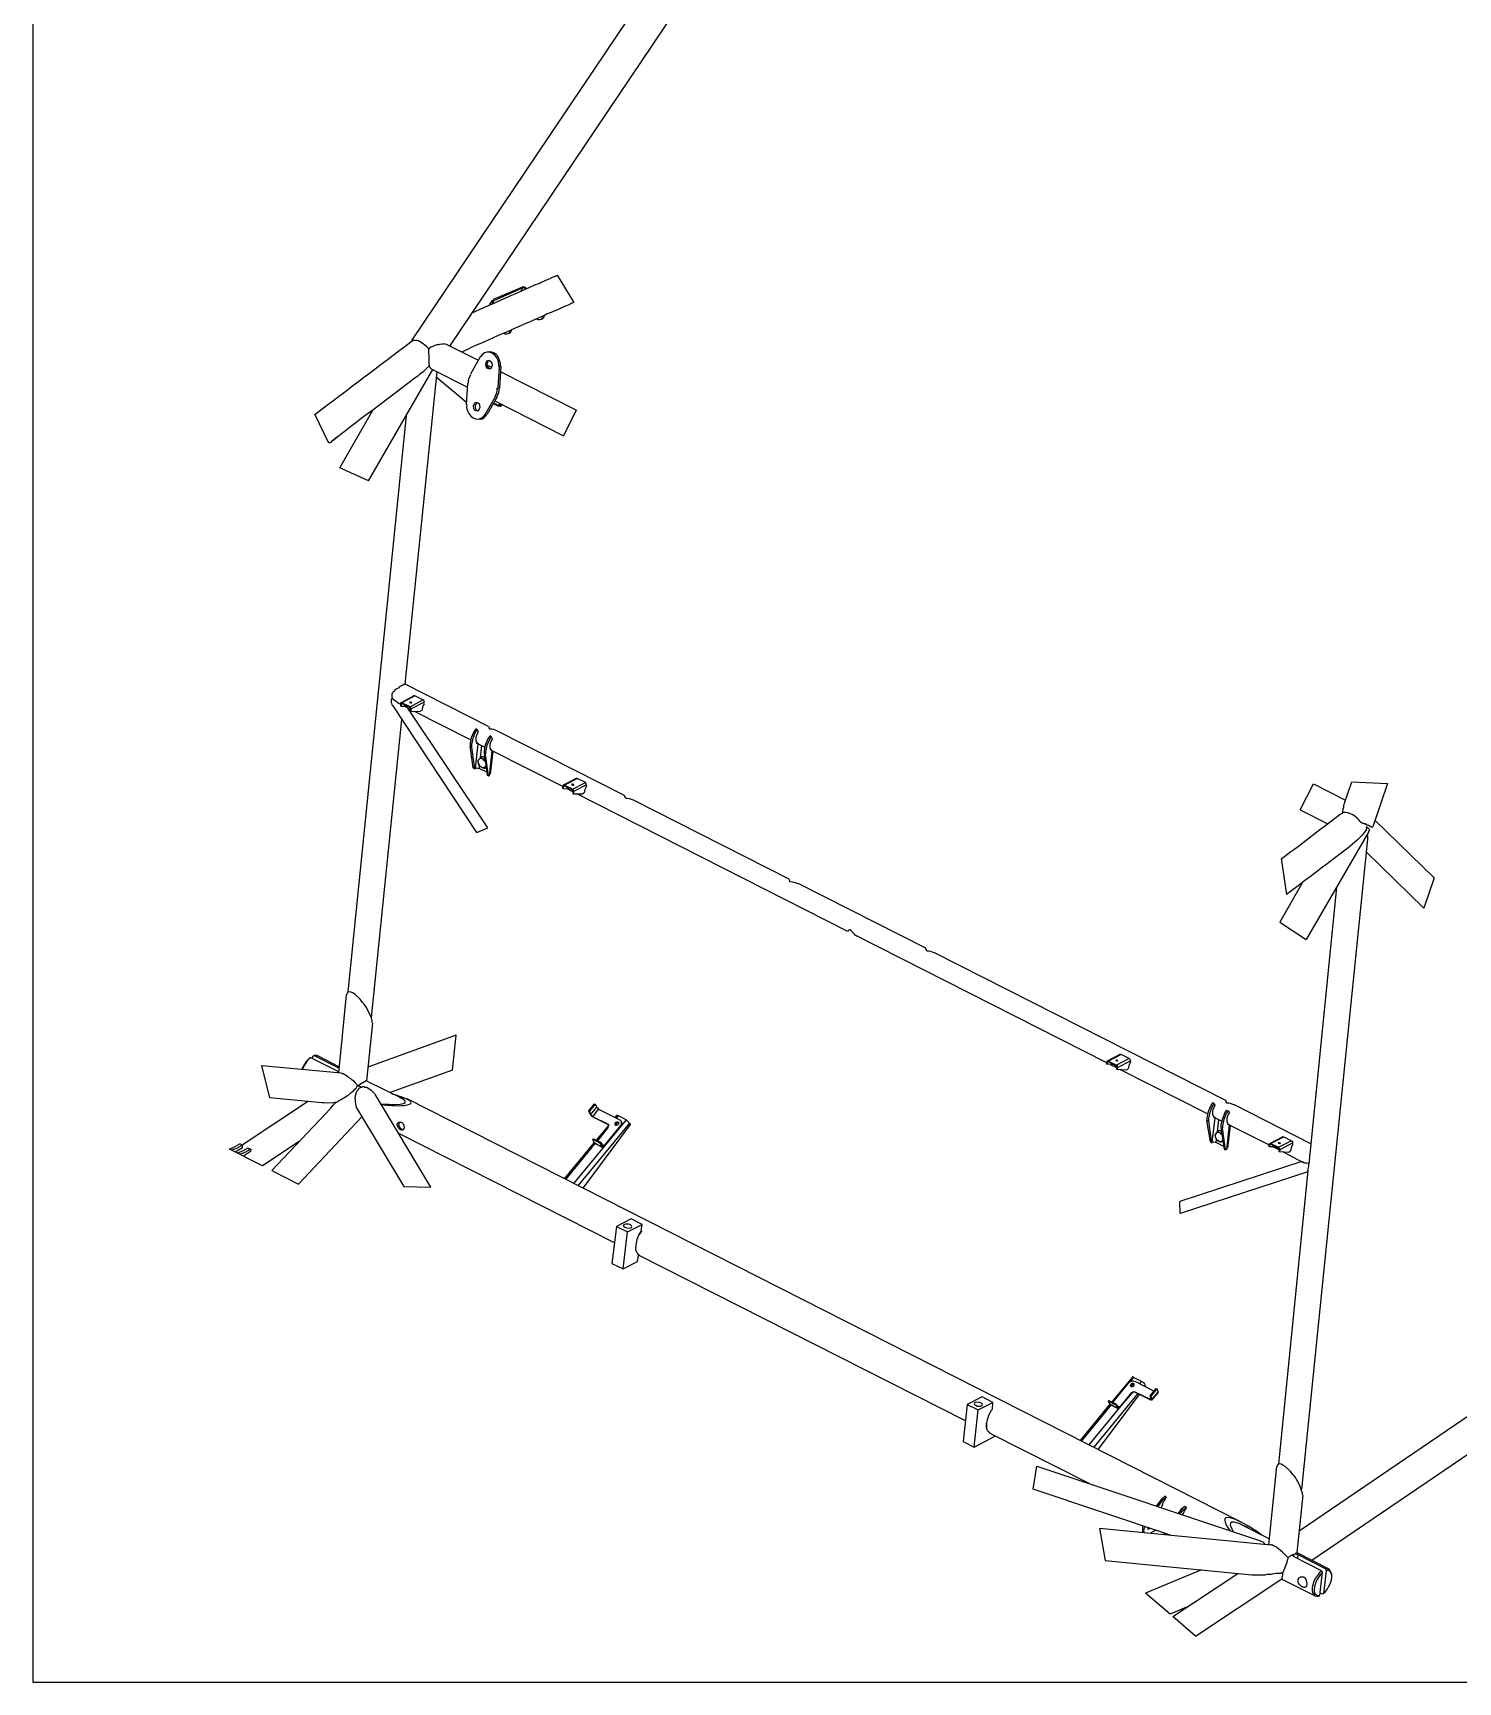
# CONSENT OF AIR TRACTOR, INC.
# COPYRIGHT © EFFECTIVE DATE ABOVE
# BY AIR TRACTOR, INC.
# Model space of a CAD drawing. Extents: x 0 to 563, y 0 to 205.
# Drawn here: x 0 to 95.4, y 0 to 110.4 of the extents above; entities that cross this region are included whole.
import ezdxf

# ---------------------------------------------------------------- set-up
doc = ezdxf.new("R2010")
doc.units = 0
doc.header["$LTSCALE"] = 0.3
doc.header["$MEASUREMENT"] = 0
doc.layers.add('1', color=1, linetype='CONTINUOUS')
doc.layers.add('TB Border', color=9, linetype='CONTINUOUS')

msp = doc.modelspace()

# ---------------------------------------------------------------- linework, layer by layer
at = {"layer": '1', "color": 41}
for p, q in [((35.53, 83.4), (36.4, 85.12)), ((84.86, 58.38), (85.74, 60.11))]:
    msp.add_line(p, q, dxfattribs=at)
at = {"layer": '1', "color": 41, "lineweight": 25}
for points in [[(25.38, 89.8), (65.02, 148.66)], [(27.91, 89.42), (66.42, 146.59)], [(34.55, 93.92), (34.65, 93.95), (34.71, 94), (34.78, 94.02), (34.89, 94.07), (34.94, 94.07), (34.97, 94.1), (34.99, 94.1), (35.02, 94.12), (35.04, 94.12), (35.04, 94.15), (35.09, 94.15), (35.09, 94.17)], [(35.09, 94.17), (36.22, 92.33), (36.19, 92.33), (36.17, 92.31), (36.14, 92.31), (36.11, 92.28), (36.09, 92.28), (36.04, 92.26), (36.01, 92.26), (35.96, 92.23), (35.93, 92.21), (35.73, 92.11), (35.65, 92.08), (35.6, 92.06), (35.52, 92.03)], [(32.77, 93.36), (30.81, 92.53)], [(32.67, 93.08), (32.8, 93.31), (30.86, 92.45)], [(33.03, 93.28), (32.98, 93.34), (32.9, 93.36), (32.82, 93.39), (32.75, 93.36)], [(33, 93.23), (32.98, 93.26), (32.93, 93.28), (32.9, 93.31), (32.8, 93.31)], [(32.98, 93.23), (32.98, 93.26)], [(33.05, 93.28), (33.05, 93.26)], [(33.65, 93.53), (33.8, 93.58), (33.93, 93.63), (34.04, 93.7)], [(29.41, 91.65), (30.18, 92), (30.93, 92.32)], [(30.57, 92.17), (30.76, 92.48)], [(30.81, 92.5), (30.76, 92.48), (30.75, 92.35), (30.78, 92.27)], [(30.78, 92.24), (30.78, 92.3)], [(30.78, 92.3), (30.8, 92.27)], [(30.86, 92.45), (30.83, 92.42), (30.81, 92.37), (30.81, 92.35), (30.83, 92.3)], [(30.81, 92.37), (30.86, 92.45)], [(30.86, 92.29), (30.83, 92.32)], [(31.87, 90.28), (31.95, 90.3), (32, 90.38), (32.06, 90.53)], [(33.69, 91.25), (33.81, 91.19), (33.91, 91.19), (34.02, 91.21), (34.1, 91.26), (34.17, 91.37), (34.2, 91.47)], [(34.09, 91.21), (34.02, 91.19)], [(34.07, 91.24), (34.15, 91.26), (34.2, 91.34), (34.25, 91.49)], [(25.38, 89.77), (25.38, 89.75), (25.4, 89.75)], [(27.35, 89.53), (27.27, 89.54), (27.17, 89.51)], [(27.71, 89.53), (27.73, 89.5), (27.76, 89.5), (29.82, 88.47)], [(31.49, 90.28), (31.62, 90.23), (31.72, 90.23), (31.82, 90.25), (31.9, 90.3), (31.98, 90.4), (32.01, 90.51)], [(31.87, 90.25), (31.82, 90.23)], [(26.37, 89.37), (26.5, 89.24), (26.49, 89.16)], [(26.65, 89.34), (26.5, 89.24)], [(29.95, 88.69), (29.29, 87.53)], [(30.05, 88.82), (29.97, 88.69)], [(30.49, 89.04), (30.39, 89.02)], [(30.53, 88.45), (30.48, 88.4), (30.43, 88.33), (30.4, 88.25), (30.4, 88.15), (30.42, 88.07), (30.47, 87.99), (30.55, 87.94), (30.63, 87.91)], [(30.65, 89.04), (30.49, 89.02)], [(22.47, 80.39), (26.78, 87.85)], [(26.53, 88.09), (26.11, 87.68), (25.88, 87.51), (25.77, 87.41), (25.67, 87.33), (22.76, 85.13)], [(24.9, 66.78), (24.93, 66.78), (27.06, 87.69)], [(26.53, 88.11), (26.53, 88.09)], [(26.53, 88.09), (26.58, 87.98), (26.65, 87.91)], [(26.65, 87.91), (26.68, 87.9), (26.7, 87.88)], [(26.7, 87.88), (29.09, 86.66)], [(29.05, 85.63), (27, 87.34)], [(27.06, 87.72), (27.06, 87.69)], [(29.29, 87.5), (29.18, 87.25), (29.15, 87.09), (29.15, 86.94)], [(30.4, 88.17), (30.73, 87.99)], [(31.22, 88.06), (31.12, 86.6), (31.25, 86.6)], [(31.19, 88.06), (31.2, 88.24)], [(31.22, 88.06), (31.32, 88.08)], [(31.32, 88.08), (31.25, 86.6)], [(31.3, 88.08), (31.3, 88.26)], [(31.32, 87.7), (36.4, 85.12)], [(29.02, 85.48), (29.12, 86.94)], [(30.95, 86.04), (31.06, 86.29), (31.09, 86.44), (31.09, 86.6)], [(31.08, 86.06), (31.19, 86.31), (31.22, 86.47), (31.22, 86.62)], [(22.47, 80.39), (20.54, 81.27), (22.76, 85.13)], [(29.05, 85.48), (29.04, 85.3)], [(29.74, 85.62), (29.69, 85.57), (29.64, 85.49), (29.61, 85.42), (29.61, 85.32), (29.63, 85.24), (29.68, 85.16), (29.76, 85.11), (29.83, 85.08)], [(30.29, 84.84), (30.95, 86.01), (31.08, 86.03), (30.42, 84.87)], [(30.82, 85.58), (31.17, 85.39)], [(30.84, 85.63), (31.15, 85.47), (31.23, 85.54)], [(30.92, 85.75), (35.53, 83.4)], [(31.17, 85.47), (31.23, 85.44), (31.25, 85.44), (31.28, 85.47), (31.25, 85.49)], [(31.2, 85.42), (31.28, 85.39), (31.33, 85.39), (31.35, 85.41), (31.33, 85.47)], [(31.23, 85.6), (31.25, 85.49)], [(31.3, 85.54), (31.33, 85.47), (31.38, 85.52)], [(31.43, 85.49), (31.33, 85.39)], [(21.11, 46.2), (25.01, 84.78)], [(29.98, 84.51), (29.85, 84.52)], [(29.98, 84.54), (30.11, 84.56), (30.21, 84.64), (30.32, 84.74), (30.39, 84.84)], [(30.19, 84.72), (30.27, 84.84)], [(30.29, 84.84), (30.42, 84.87)], [(20, 83.05), (19.92, 82.97), (19.82, 82.92)], [(19.98, 83.02), (19.95, 83.02), (19.95, 82.99), (20.03, 83.07), (20.08, 83.1), (20.13, 83.15), (20.18, 83.17), (20.29, 83.27), (20.39, 83.35), (20.44, 83.37), (20.55, 83.47), (20.57, 83.47), (20.6, 83.5), (20.55, 83.45), (20.52, 83.45), (20.42, 83.35), (20.37, 83.32), (20.31, 83.27)], [(24.9, 66.78), (24.85, 66.78), (24.82, 66.75), (24.8, 66.75), (24.75, 66.7), (24.7, 66.71), (24.67, 66.68), (24.57, 66.63), (24.49, 66.55), (24.41, 66.5), (24.31, 66.46), (24.23, 66.38), (24.18, 66.3), (24.12, 66.28), (24.1, 66.23), (24.07, 66.2), (24.04, 66.15), (24.04, 66.1), (24.02, 66.08), (24.02, 65.95), (24.07, 65.84), (24.06, 65.82), (24.09, 65.79)], [(30.5, 63.96), (24.93, 66.78)], [(24.6, 65.45), (24.52, 65.48), (24.44, 65.53), (24.32, 65.63), (24.19, 65.71), (24.04, 65.82), (24.01, 65.79), (24.01, 65.77), (23.99, 65.74), (23.98, 65.56), (24.01, 65.51), (24.03, 65.43), (24.06, 65.38), (24.11, 65.33)], [(29.73, 56.87), (24.11, 65.33)], [(24.6, 65.45), (24.55, 65.48)], [(24.65, 65.47), (24.6, 65.5), (24.6, 65.35), (24.65, 65.32)], [(24.7, 65.55), (24.68, 65.55), (24.65, 65.53), (24.62, 65.53), (24.62, 65.48)], [(25.5, 66), (24.65, 65.55)], [(25.23, 65.23), (24.7, 65.5), (24.65, 65.47), (24.65, 65.32), (25.08, 65.31)], [(24.7, 65.5), (24.67, 65.5), (24.67, 65.47)], [(25.58, 66), (24.7, 65.55)], [(25.23, 65.23), (25.26, 65.28), (24.7, 65.55), (24.7, 65.5)], [(25.28, 65.1), (24.85, 65.32)], [(29.73, 56.87), (30.45, 57.17), (25.11, 65.18)], [(25.26, 65.16), (25.26, 65.21), (25.23, 65.23)], [(25.37, 65.51), (25.34, 65.54), (25.24, 65.54)], [(25.31, 65.16), (25.31, 65.21), (25.29, 65.26), (25.24, 65.29)], [(25.26, 65.28), (26.11, 65.73), (25.58, 66)], [(25.28, 65.16), (25.26, 65)], [(25.33, 65.13), (25.28, 65.16)], [(26.19, 65.5), (26.19, 65.58), (25.33, 65.13), (25.31, 64.98), (25.92, 64.97)], [(25.56, 66), (25.5, 66)], [(26.19, 65.47), (26.13, 65.37), (26.08, 65.24), (26.05, 65.12), (26.03, 65.02)], [(26.19, 65.6), (26.19, 65.65), (26.17, 65.71), (26.11, 65.73)], [(22.67, 44.48), (24.71, 64.42)], [(25.26, 65), (25.31, 64.98)], [(29.3, 63.06), (25.54, 64.97)], [(25.92, 64.97), (26, 65.02)], [(29.65, 63.77), (29.51, 63.6), (29.35, 63.19), (29.3, 62.98), (29.27, 62.78), (29.27, 62.63)], [(29.75, 63.75), (29.62, 63.57), (29.46, 63.16), (29.4, 62.96), (29.37, 62.75), (29.37, 62.6)], [(29.8, 63.67), (29.75, 63.75), (29.65, 63.8)], [(29.82, 63.64), (29.77, 63.51), (29.69, 63.36), (29.66, 63.23), (29.66, 62.98), (29.76, 62.82), (29.83, 62.8)], [(30.59, 63.3), (30.45, 63.12), (30.29, 62.71), (30.24, 62.51), (30.21, 62.3), (30.21, 62.15)], [(30.69, 63.27), (30.56, 63.09), (30.4, 62.68), (30.34, 62.48), (30.31, 62.27), (30.31, 62.12)], [(31.11, 63.65), (30.98, 63.7), (30.85, 63.75), (30.72, 63.78), (30.57, 63.78), (30.57, 63.86), (30.55, 63.91), (30.52, 63.94), (30.52, 63.96)], [(30.74, 63.19), (30.69, 63.27), (30.59, 63.32)], [(30.76, 63.16), (30.71, 63.04), (30.63, 62.88), (30.6, 62.76), (30.6, 62.5), (30.7, 62.34), (30.77, 62.32)], [(39.6, 59.34), (31.11, 63.65)], [(29.57, 61.13), (29.63, 61.16), (29.81, 62.8)], [(29.71, 62.85), (29.73, 62.85)], [(30.24, 62.58), (29.71, 62.85)], [(29.83, 62.8), (29.81, 62.8)], [(29.84, 61.49), (29.81, 61.56), (29.81, 61.64), (29.84, 61.72), (29.87, 61.77), (29.92, 61.82), (29.95, 61.84), (29.97, 61.87)], [(30.1, 61.79), (30.02, 61.82), (29.97, 61.82), (29.87, 61.77)], [(30.12, 61.79), (30.05, 61.84), (29.97, 61.87), (30.06, 62.69)], [(30.1, 61.94), (29.97, 61.87)], [(30.18, 61.89), (30.2, 61.89), (30.25, 61.86), (30.1, 61.94)], [(30.57, 60.68), (30.75, 62.32), (30.77, 62.32)], [(30.8, 62.29), (30.62, 60.76)], [(30.65, 62.37), (30.67, 62.37)], [(35.48, 59.93), (30.65, 62.37)], [(29.86, 61.13), (29.81, 61.15), (29.68, 61.16), (29.63, 61.13)], [(29.81, 61.67), (29.87, 61.77)], [(30.04, 61.23), (29.96, 61.25), (29.86, 61.41), (29.84, 61.49), (29.84, 61.51), (29.81, 61.56), (29.81, 61.67)], [(30.27, 61.25), (30.22, 61.22), (30.17, 61.2), (30.11, 61.2), (30.04, 61.23), (29.99, 61.25), (29.91, 61.31), (29.89, 61.36), (29.89, 61.38), (29.84, 61.49)], [(29.88, 61.15), (29.91, 61.33)], [(30.39, 60.89), (29.88, 61.15)], [(30.22, 61.15), (30.16, 61.17), (30.11, 61.2), (30.09, 61.2), (30.04, 61.23)], [(30.27, 61.61), (30.22, 61.69), (30.15, 61.76), (30.1, 61.79)], [(30.12, 61.79), (30.18, 61.76), (30.23, 61.76), (30.28, 61.74)], [(30.29, 61.25), (30.24, 61.2), (30.22, 61.15), (30.32, 61.22)], [(30.27, 61.25), (30.3, 61.3), (30.32, 61.32)], [(30.32, 61.3), (30.29, 61.27), (30.29, 61.25)], [(30.35, 61.22), (30.32, 61.22)], [(30.54, 60.71), (30.57, 60.73), (30.59, 60.78)], [(30.68, 61.06), (30.68, 61.06)], [(30.51, 60.65), (30.57, 60.68)], [(35.53, 59.95), (35.48, 59.98), (35.45, 59.83), (35.5, 59.8)], [(35.56, 60.03), (35.53, 60.03), (35.5, 60), (35.48, 60), (35.48, 59.95)], [(36.38, 60.48), (35.5, 60.03)], [(36.11, 59.71), (35.58, 59.98), (35.53, 59.95), (35.5, 59.8), (35.96, 59.79)], [(35.56, 59.98), (35.53, 59.98), (35.53, 59.95)], [(35.58, 60.03), (36.44, 60.48), (36.38, 60.48)], [(36.11, 59.71), (36.12, 59.76), (35.58, 60.03), (35.58, 59.98)], [(36.14, 59.58), (35.73, 59.8)], [(36.22, 59.99), (36.2, 60.02), (36.09, 60.02)], [(36.14, 59.63), (36.14, 59.69), (36.11, 59.71)], [(36.12, 59.76), (37, 60.21), (36.44, 60.48)], [(36.19, 59.63), (36.19, 59.68), (36.17, 59.74), (36.12, 59.76)], [(36.16, 59.63), (36.14, 59.48)], [(36.19, 59.61), (36.16, 59.63)], [(37.07, 60), (37.07, 60.05), (36.19, 59.61), (36.19, 59.45), (36.8, 59.44)], [(37.07, 59.98), (37.02, 59.88), (36.96, 59.75), (36.93, 59.62), (36.91, 59.52)], [(37.04, 60.08), (37.05, 60.13), (37.02, 60.18), (36.97, 60.21)], [(85.74, 60.11), (87.88, 59.02)], [(87.83, 58.82), (88.31, 60.25)], [(88.31, 60.25), (90.69, 60.13)], [(90.69, 60.13), (89.78, 57.43), (89.75, 57.32), (89.72, 57.25)], [(36.14, 59.48), (36.19, 59.45)], [(54.57, 50.24), (36.42, 59.45)], [(36.8, 59.44), (36.88, 59.52)], [(40.21, 59.03), (40.08, 59.08), (39.95, 59.11), (39.82, 59.13), (39.7, 59.14), (39.67, 59.21), (39.62, 59.32), (39.6, 59.34)], [(50.63, 53.74), (40.21, 59.03)], [(87.71, 58.2), (87.71, 58.28), (87.74, 58.38), (87.74, 58.46), (87.77, 58.54), (87.77, 58.69), (87.8, 58.74), (87.83, 58.82)], [(84.86, 58.38), (86.7, 57.45)], [(88.93, 57.54), (88.88, 57.59)], [(89.06, 57.46), (88.91, 57.52)], [(89.7, 57.2), (89.67, 57.2), (89.64, 57.22), (89.59, 57.25), (89.57, 57.25), (89.49, 57.28), (89.44, 57.33), (89.29, 57.38), (89.21, 57.43), (89.01, 57.49), (88.93, 57.54)], [(89.96, 57.96), (89.86, 57.65), (89.83, 57.6), (89.83, 57.55), (89.8, 57.53), (89.78, 57.48), (89.78, 57.43), (89.75, 57.32), (89.72, 57.25)], [(89.86, 57.68), (93.82, 53.82)], [(89.35, 56.41), (84.95, 12.89)], [(89.43, 56.89), (85.26, 49.71)], [(89.49, 57.07), (89.36, 57.2), (89.26, 57.25)], [(89.29, 57.25), (89.29, 57.2), (89.31, 57.15), (89.28, 57.1), (89.28, 57.05), (89.26, 57.05), (89.26, 57.02)], [(89.33, 56.69), (89.33, 56.66), (89.35, 56.64), (89.35, 56.41)], [(89.43, 56.89), (89.46, 56.92), (89.46, 56.94), (89.49, 56.99), (89.51, 57.07)], [(89.67, 57.2), (89.67, 57.22), (89.62, 57.25)], [(89.28, 55.56), (93.14, 51.8)], [(50.68, 53.56), (50.68, 53.61), (50.65, 53.66), (50.65, 53.69), (50.63, 53.72)], [(51.24, 53.42), (51.11, 53.48), (50.98, 53.51), (50.83, 53.53), (50.68, 53.56)], [(59.78, 49.12), (51.24, 53.45)], [(85.04, 53.56), (83.48, 50.87)], [(87.29, 53.21), (85.5, 35.34)], [(93.82, 53.82), (93.14, 51.8)], [(83.48, 50.87), (85.26, 49.71)], [(55.21, 49.92), (55.18, 49.92), (55.15, 49.95), (55.1, 49.97), (55.05, 50), (55, 50.05), (54.78, 50.29), (54.78, 50.31), (54.75, 50.34), (54.73, 50.34), (54.7, 50.36), (54.67, 50.34), (54.65, 50.34), (54.6, 50.31), (54.6, 50.29), (54.57, 50.26)], [(71.91, 41.45), (55.05, 50)], [(55.1, 49.97), (55.13, 49.95), (55.15, 49.95)], [(60.34, 48.8), (60.24, 48.86), (60.11, 48.89), (59.98, 48.91), (59.86, 48.92), (59.83, 48.99), (59.78, 49.1), (59.76, 49.12)], [(79.87, 38.93), (60.37, 48.8)], [(20.48, 40.77), (21, 46)], [(22.07, 45.49), (21.92, 45.7), (21.57, 46.01), (21.42, 46.12), (21.29, 46.17), (21.19, 46.2), (21.08, 46.17), (21.03, 46.1), (21, 46)], [(22.72, 44.12), (22.72, 44.25), (22.67, 44.43)], [(22.74, 44.09), (22.34, 40.25), (24.83, 39.01)], [(28.1, 40.95), (28.34, 43.3), (22.43, 41.15)], [(71.94, 41.58), (72.79, 42.02)], [(72.87, 42), (72.01, 41.55), (72.01, 41.5)], [(73.4, 41.73), (72.87, 42), (72.81, 42)], [(15.33, 41.27), (20.63, 40.77), (20.66, 40.77), (20.68, 40.74), (20.73, 40.74), (20.78, 40.72), (20.81, 40.69), (20.86, 40.69), (20.89, 40.66), (20.96, 40.61), (21.06, 40.56)], [(15.86, 39.11), (15.33, 41.27)], [(18.49, 41.73), (18.31, 41.56), (18.15, 41.3), (18.07, 41.15), (18.02, 41.02)], [(18.57, 41.78), (18.36, 41.58), (18.2, 41.33), (18.05, 41.02)], [(18.49, 41.76), (18.57, 41.81)], [(20.48, 40.85), (20.43, 40.85), (20.4, 40.88), (18.57, 41.81)], [(18.72, 41.73), (18.75, 41.88), (18.83, 41.93), (20.51, 41.08)], [(19.06, 41.9), (19.01, 41.93), (18.83, 41.93)], [(19.06, 41.93), (20.51, 41.18)], [(28.1, 40.95), (23.92, 39.46)], [(71.96, 41.47), (71.91, 41.5), (71.88, 41.35)], [(72.37, 41.31), (71.93, 41.35), (71.88, 41.35)], [(71.99, 41.55), (71.96, 41.55), (71.93, 41.53), (71.91, 41.53), (71.91, 41.47)], [(72.01, 41.5), (71.96, 41.47), (71.93, 41.35)], [(71.99, 41.5), (71.96, 41.5), (71.96, 41.47)], [(72.01, 41.55), (72.55, 41.28), (72.54, 41.23), (72.01, 41.5)], [(72.57, 41.1), (72.16, 41.32)], [(72.65, 41.54), (72.63, 41.57), (72.52, 41.57)], [(72.57, 41.16), (72.57, 41.21), (72.54, 41.23)], [(73.4, 41.73), (72.55, 41.28)], [(72.62, 41.15), (72.62, 41.21), (72.6, 41.26), (72.55, 41.28)], [(72.57, 41), (72.59, 41.16)], [(73.23, 40.96), (72.62, 41), (72.57, 41)], [(72.62, 41.13), (72.59, 41.16)], [(72.62, 41), (72.62, 41.13), (73.5, 41.58), (73.47, 41.52)], [(78.64, 38.02), (72.82, 40.97)], [(73.31, 41.04), (73.23, 40.96)], [(73.5, 41.5), (73.45, 41.4), (73.39, 41.27), (73.36, 41.14), (73.34, 41.04)], [(73.47, 41.6), (73.48, 41.65), (73.45, 41.7), (73.4, 41.73)], [(21.57, 40.11), (21.75, 39.93)], [(21.58, 39.04), (21.58, 39.11), (21.6, 39.22), (21.61, 39.32), (21.66, 39.47), (21.71, 39.57), (21.74, 39.6), (21.74, 39.62), (21.79, 39.67), (21.82, 39.7), (21.84, 39.75), (21.9, 39.77), (21.92, 39.8), (21.97, 39.82), (22.03, 39.82), (22.05, 39.85), (22.15, 39.85), (22.23, 39.82), (22.31, 39.82), (22.38, 39.79), (22.43, 39.77), (22.51, 39.71), (22.56, 39.69)], [(21.69, 39.83), (21.74, 39.91), (21.75, 39.93)], [(21.74, 39.91), (21.85, 39.9), (21.87, 39.88), (21.9, 39.88), (21.92, 39.85), (21.95, 39.85), (21.97, 39.82)], [(21.87, 39.98), (21.75, 39.93)], [(22.34, 40.25), (22.31, 40.23)], [(14.01, 35.96), (18.39, 38.86)], [(19.34, 38.77), (15.86, 39.11)], [(20.34, 38.8), (20.32, 38.8), (20.29, 38.78), (20.19, 38.78), (20.08, 38.75), (19.72, 38.76), (19.6, 38.74), (19.47, 38.77), (19.34, 38.77)], [(19.95, 38.42), (20.11, 38.6), (20.29, 38.78)], [(20.86, 39.13), (20.96, 39.2), (21.07, 39.25)], [(22.86, 39.4), (22.89, 39.35), (22.94, 39.3)], [(24.83, 33.16), (26.65, 33.13), (22.94, 39.3)], [(23.31, 38.65), (23.7, 38.62)], [(24.35, 39.27), (24.02, 39.35)], [(80.89, 10.7), (25.06, 39.03)], [(25.21, 38.67), (25.31, 38.72), (25.32, 38.77)], [(37.3, 38), (37.21, 38.23), (37.6, 38.71)], [(37.65, 38.68), (37.26, 38.2), (37.33, 37.97)], [(37.6, 38.71), (37.65, 38.68), (37.75, 38.48)], [(78.99, 38.76), (78.86, 38.59), (78.7, 38.18), (78.64, 37.97), (78.61, 37.77), (78.61, 37.61)], [(79.09, 38.71), (78.96, 38.53), (78.8, 38.12), (78.75, 37.92), (78.72, 37.72), (78.71, 37.56)], [(79.18, 37.78), (79.1, 37.81), (79, 37.97), (79.01, 38.22), (79.03, 38.35), (79.11, 38.5), (79.17, 38.63), (79.09, 38.71), (78.99, 38.76)], [(79.91, 38.75), (79.91, 38.82), (79.89, 38.88), (79.86, 38.9), (79.87, 38.93)], [(80.45, 38.61), (80.19, 38.72), (80.07, 38.74), (79.91, 38.75)], [(85.56, 36.03), (80.45, 38.63)], [(16, 34.23), (19.95, 38.42)], [(16, 34.23), (17.78, 33.33), (22.02, 37.82)], [(21.69, 38.39), (21.72, 38.32), (24.83, 33.16)], [(39.71, 37.62), (36.2, 33.37)], [(37.21, 38.23), (37.26, 38.2)], [(37.33, 37.97), (37.75, 38.48), (37.77, 38.45), (37.82, 38.42), (37.85, 38.4), (37.9, 38.37)], [(37.33, 38), (37.35, 37.94), (37.4, 37.89), (37.46, 37.86), (37.51, 37.81)], [(37.35, 37.97), (37.38, 37.94), (37.43, 37.92), (37.46, 37.89), (37.51, 37.86)], [(38.5, 37.33), (37.48, 37.84), (37.87, 38.34), (39.3, 37.63)], [(38.5, 37.33), (38.5, 37.31), (37.51, 37.81)], [(38.27, 35.88), (39.37, 37.22), (39.34, 37.24), (39.4, 37.32), (39.4, 37.52), (39.35, 37.58), (39.3, 37.6)], [(39.07, 37.91), (38.97, 37.79)], [(39.71, 37.62), (39.2, 37.89), (39.15, 37.91), (39.07, 37.91)], [(39.07, 37.73), (39.2, 37.89)], [(39.94, 37.41), (39.91, 37.46), (39.83, 37.52), (39.78, 37.57), (39.71, 37.62)], [(78.92, 36.1), (78.97, 36.12), (79.15, 37.76)], [(79.58, 37.55), (79.05, 37.81)], [(79.08, 37.81), (79.1, 37.81)], [(79.18, 37.76), (79.15, 37.76)], [(79.32, 36.83), (79.41, 37.65)], [(79.93, 38.28), (79.8, 38.11), (79.64, 37.7), (79.58, 37.5), (79.55, 37.29), (79.55, 37.14)], [(80.03, 38.23), (79.9, 38.05), (79.74, 37.65), (79.69, 37.44), (79.66, 37.24), (79.65, 37.08)], [(79.93, 38.28), (80.03, 38.23), (80.11, 38.15), (80.05, 38.03), (79.98, 37.87), (79.95, 37.75), (79.94, 37.49), (80.04, 37.33), (80.12, 37.31)], [(24.68, 37.47), (24.7, 37.44), (24.78, 37.37), (24.83, 37.26), (24.83, 37.19), (24.85, 37.13), (24.85, 37.08), (24.82, 37.03), (24.82, 37.01), (24.8, 36.98), (24.77, 36.96), (24.75, 36.96), (24.75, 36.93), (24.69, 36.93), (24.67, 36.96), (24.62, 36.96), (24.57, 36.98), (24.54, 37.04), (24.49, 37.06), (24.39, 37.27), (24.39, 37.32), (24.39, 37.35), (24.42, 37.35), (24.42, 37.4)], [(38.95, 29.4), (24.46, 36.73)], [(24.55, 37.47), (24.5, 37.42), (24.5, 37.37), (24.47, 37.35), (24.49, 37.29), (24.49, 37.24), (24.52, 37.22), (24.54, 37.16), (24.57, 37.14), (24.59, 37.09), (24.62, 37.06), (24.67, 37.03), (24.7, 37.01), (24.75, 36.98), (24.8, 36.98)], [(36.5, 33.21), (39.96, 37.41)], [(39.96, 37.41), (39.98, 37.31), (36.83, 33.05)], [(38.55, 37.28), (37.71, 36.27)], [(38.52, 37.13), (37.79, 36.22)], [(39.34, 37.24), (38.24, 35.9), (38.09, 35.98)], [(38.52, 37.15), (38.57, 37.26), (38.55, 37.31), (38.5, 37.33)], [(38.55, 37.23), (38.52, 37.26), (38.5, 37.28)], [(39.22, 37.37), (39.17, 37.4), (39.09, 37.4), (39.04, 37.35), (39.01, 37.3)], [(39.37, 37.22), (39.42, 37.29), (39.42, 37.47)], [(39.42, 37.47), (39.4, 37.5)], [(79.16, 36.63), (79.19, 36.68), (79.24, 36.73)], [(79.41, 36.19), (79.33, 36.22), (79.23, 36.37), (79.21, 36.45), (79.18, 36.5), (79.18, 36.53), (79.16, 36.58), (79.16, 36.63)], [(79.21, 36.45), (79.18, 36.53), (79.18, 36.6), (79.21, 36.68), (79.24, 36.73), (79.26, 36.76), (79.26, 36.78), (79.32, 36.81), (79.34, 36.86)], [(79.28, 36.27), (79.26, 36.32), (79.23, 36.37), (79.21, 36.45)], [(79.47, 36.75), (79.39, 36.78), (79.34, 36.78), (79.29, 36.76), (79.24, 36.73)], [(79.45, 36.91), (79.34, 36.86)], [(79.34, 36.86), (79.39, 36.81), (79.47, 36.78)], [(79.6, 36.83), (79.45, 36.91)], [(79.47, 36.78), (79.55, 36.73), (79.57, 36.73), (79.62, 36.7)], [(79.64, 36.57), (79.59, 36.65), (79.57, 36.68), (79.52, 36.73), (79.47, 36.75)], [(79.62, 36.83), (79.57, 36.85), (79.55, 36.86)], [(80.09, 37.28), (79.91, 35.64)], [(82.76, 35.95), (79.99, 37.33)], [(80.17, 37.25), (79.99, 35.74)], [(80.02, 37.33), (80.04, 37.33)], [(80.12, 37.28), (80.09, 37.28)], [(82.82, 36.05), (83.67, 36.5)], [(82.87, 36), (82.87, 36.05), (83.75, 36.5), (84.28, 36.23)], [(83.72, 36.5), (83.67, 36.5)], [(13.16, 35.69), (13.31, 35.74), (13.49, 35.82), (13.86, 36.02)], [(15.37, 34.55), (13.16, 35.67)], [(13.31, 35.61), (13.46, 35.66), (13.65, 35.74), (14.01, 35.94)], [(13.54, 35.48), (14.03, 35.78)], [(13.72, 35.43), (13.87, 35.48), (14.05, 35.55), (14.42, 35.75)], [(13.87, 35.35), (14.02, 35.4), (14.21, 35.47), (14.57, 35.67)], [(14.03, 35.78), (14.03, 35.94)], [(14.57, 35.52), (14.1, 35.19)], [(14.41, 35.72), (14.57, 35.64)], [(14.57, 35.64), (14.59, 35.67), (14.44, 35.72), (14.41, 35.72)], [(14.59, 35.67), (14.57, 35.52)], [(17.83, 36.18), (15.37, 34.55)], [(35.59, 33.69), (37.58, 36.09), (37.48, 36.33), (37.53, 36.35)], [(35.69, 33.64), (37.65, 36.04)], [(37.48, 36.33), (37.99, 36.06)], [(37.53, 36.35), (38.04, 36.11), (38.14, 35.88)], [(37.99, 36.06), (38.09, 35.83), (37.58, 36.09)], [(37.6, 36.12), (37.6, 36.09), (37.63, 36.09)], [(37.6, 36.07), (38.11, 35.8)], [(37.99, 36.06), (38.04, 36.11)], [(38.11, 35.85), (38.14, 35.83), (38.22, 35.83), (38.27, 35.88)], [(38.14, 35.88), (38.16, 35.88), (38.19, 35.85), (38.22, 35.88), (38.24, 35.9)], [(79, 36.12), (79.05, 36.15), (79.18, 36.14), (79.23, 36.12), (79.26, 36.32)], [(79.74, 35.85), (79.23, 36.12)], [(79.64, 36.21), (79.59, 36.19), (79.54, 36.16), (79.48, 36.16), (79.41, 36.19), (79.33, 36.24), (79.28, 36.27)], [(79.56, 36.14), (79.51, 36.14), (79.48, 36.16), (79.43, 36.16), (79.41, 36.19)], [(79.56, 36.14), (79.59, 36.19), (79.64, 36.21), (79.67, 36.26), (79.69, 36.29)], [(79.69, 36.19), (79.56, 36.14)], [(79.69, 36.29), (79.66, 36.24), (79.64, 36.21)], [(79.69, 36.21), (79.69, 36.19)], [(79.86, 35.62), (79.91, 35.64)], [(79.91, 35.67), (79.94, 35.69), (79.96, 35.75)], [(82.81, 35.98), (82.76, 36), (82.76, 35.85)], [(83.25, 35.82), (82.81, 35.82), (82.76, 35.85)], [(82.87, 36.05), (82.84, 36.05), (82.82, 36.03), (82.79, 36.03), (82.79, 35.98)], [(82.81, 35.82), (82.81, 35.98), (82.87, 36), (82.84, 36), (82.84, 35.98)], [(82.87, 36.05), (83.43, 35.79), (83.4, 35.71), (82.87, 36)], [(83.45, 35.61), (83.02, 35.82)], [(83.48, 35.63), (83.48, 35.68), (83.45, 35.74), (83.4, 35.76)], [(83.42, 35.63), (83.43, 35.69), (83.4, 35.71)], [(83.53, 36.02), (83.51, 36.04), (83.41, 36.04)], [(84.28, 36.23), (83.43, 35.79)], [(83.45, 35.51), (83.45, 35.63)], [(83.5, 35.63), (83.45, 35.63)], [(84.09, 35.44), (83.47, 35.48), (83.45, 35.51)], [(84.36, 36.08), (83.5, 35.63), (83.47, 35.48)], [(85.08, 34.76), (83.7, 35.48)], [(84.19, 35.52), (84.09, 35.44)], [(84.35, 35.98), (84.3, 35.88), (84.25, 35.75), (84.22, 35.62), (84.19, 35.52)], [(84.35, 36), (84.36, 36.08), (84.36, 36.13), (84.33, 36.18), (84.28, 36.21)], [(85.5, 35.34), (85.47, 35.27), (85.46, 34.78), (85.43, 34.75), (85.43, 34.7)], [(84.97, 34.84), (76.8, 32.16)], [(85.37, 34.24), (85.37, 34.22), (83.39, 14.61)], [(85.43, 34.6), (85.43, 34.7), (85.36, 34.7), (85.28, 34.73), (85.2, 34.73), (85.15, 34.76), (85.1, 34.76), (85.03, 34.79), (85, 34.81), (84.97, 34.81)], [(85.05, 34.79), (85.08, 34.78)], [(85.37, 34.14), (76.81, 31.36)], [(76.81, 31.36), (76.8, 32.16)], [(39.07, 30.5), (38.77, 28.02), (39.51, 27.65), (39.81, 30.13)], [(40.49, 29.73), (40.55, 29.86), (40.6, 29.96), (40.68, 30.09), (40.76, 30.19), (40.68, 30.09), (40.6, 29.96), (40.55, 29.86), (40.49, 29.73), (40.44, 29.61), (40.41, 29.48), (40.39, 29.38), (40.36, 29.25), (40.35, 28.94), (40.38, 28.84), (40.43, 28.76), (40.45, 28.71), (40.5, 28.66), (40.58, 28.6)], [(40.73, 30.19), (40.79, 30.63)], [(84.78, 10.12), (114.88, 30.58)], [(40.36, 29.25), (40.35, 28.94), (40.38, 28.84)], [(40.49, 29.73), (40.44, 29.61), (40.41, 29.48), (40.39, 29.38), (40.36, 29.25)], [(85.64, 8.16), (116.81, 29.34)], [(39.51, 27.65), (40.49, 28.14), (40.55, 28.58)], [(62.44, 17.48), (40.55, 28.58)], [(73.6, 20.39), (72.23, 18.75)], [(72.31, 18.72), (73.36, 20.01)], [(73.36, 20.01), (73.41, 20.06), (73.49, 20.11), (73.57, 20.14), (73.67, 20.16), (73.74, 20.13), (73.82, 20.11), (75.07, 19.47)], [(73.7, 20.39), (73.46, 20.09)], [(73.71, 19.85), (73.66, 19.88), (73.59, 19.88), (73.53, 19.83), (73.51, 19.78)], [(73.72, 20.39), (73.67, 20.42), (73.6, 20.42)], [(74.23, 20.12), (73.7, 20.39)], [(74.1, 19.97), (74.23, 20.12)], [(74.46, 19.91), (74.43, 19.97), (74.36, 20.02), (74.31, 20.07), (74.23, 20.12)], [(74.46, 19.89), (74.41, 19.81)], [(74.51, 19.81), (74.46, 19.89)], [(70.72, 15.88), (73.6, 19.37)], [(73.99, 19.31), (71.03, 15.72)], [(71.33, 15.56), (74.09, 19.25)], [(72, 18.8), (72.03, 18.85)], [(72.51, 18.54), (72, 18.8), (72.1, 18.6)], [(72.03, 18.85), (72.56, 18.59)], [(72.76, 18.35), (73.58, 19.31), (73.55, 19.37), (72.77, 18.41)], [(73.81, 19.41), (73.68, 19.42), (73.63, 19.39), (73.58, 19.34)], [(73.81, 19.41), (73.81, 19.39), (73.68, 19.39), (73.63, 19.36), (73.58, 19.31)], [(74.88, 18.98), (74.83, 18.91), (73.81, 19.41)], [(73.81, 19.39), (74.83, 18.88), (74.88, 18.88), (74.9, 18.86), (74.93, 18.88), (74.9, 18.91)], [(74.48, 19.79), (74.51, 19.81)], [(74.88, 18.93), (74.8, 19.16), (75.2, 19.65)], [(74.86, 19.14), (74.8, 19.16)], [(74.83, 18.93), (74.85, 18.91), (74.88, 18.91), (74.88, 18.93)], [(75.25, 19.62), (74.86, 19.14), (74.93, 18.91)], [(74.93, 18.91), (75.35, 19.39)], [(74.93, 18.86), (75.35, 19.36)], [(75.2, 19.65), (75.25, 19.62), (75.35, 19.39)], [(75.32, 19.36), (75.35, 19.36), (75.32, 19.39)], [(62.56, 18.58), (62.29, 16.1)], [(63.03, 15.73), (63.3, 18.21)], [(64.25, 18.27), (64.17, 18.17), (64.09, 18.04), (64.04, 17.94), (63.98, 17.81), (63.93, 17.69), (63.9, 17.56), (63.88, 17.46), (63.85, 17.33), (63.84, 17.05)], [(63.98, 17.81), (63.93, 17.69), (63.9, 17.56), (63.88, 17.46), (63.85, 17.33)], [(63.98, 17.81), (64.04, 17.94), (64.09, 18.04), (64.17, 18.17), (64.25, 18.27), (64.28, 18.71)], [(72.61, 18.33), (72.1, 18.6), (70.11, 16.17)], [(72.18, 18.52), (70.21, 16.14)], [(72.1, 18.62), (72.1, 18.6), (72.13, 18.6)], [(72.13, 18.57), (72.64, 18.3)], [(72.74, 18.41), (72.71, 18.38), (72.69, 18.36), (72.66, 18.38), (72.64, 18.38), (72.56, 18.59), (72.51, 18.54), (72.61, 18.33)], [(72.61, 18.48), (72.77, 18.41)], [(72.61, 18.36), (72.64, 18.33), (72.71, 18.33), (72.77, 18.38)], [(64.07, 16.68), (63.99, 16.74), (63.94, 16.79), (63.92, 16.84), (63.87, 16.92), (63.84, 17.02), (63.85, 17.33), (63.84, 17.05)], [(63.85, 17.33), (63.84, 17.02), (63.87, 16.92)], [(70.73, 13.29), (64.04, 16.66)], [(62.29, 16.1), (63.03, 15.73), (64.45, 16.47)], [(66.98, 12.91), (67.21, 14.45)], [(67.21, 14.45), (82.13, 9.47), (82.18, 9.45)], [(83.26, 14.43), (82.74, 9.18)], [(84.36, 13.9), (84.21, 14.1), (83.85, 14.42), (83.7, 14.52), (83.57, 14.58), (83.47, 14.6), (83.37, 14.58), (83.32, 14.5), (83.29, 14.4)], [(76.16, 9.83), (66.98, 12.91)], [(75.56, 12.25), (75.22, 11.77)], [(75.63, 12.2), (75.32, 11.74)], [(75.89, 12.38), (75.79, 12.2), (75.68, 12.05), (75.6, 11.84), (75.55, 11.66)], [(85.02, 12.5), (84.62, 8.66)], [(85, 12.53), (85, 12.65), (84.95, 12.83)], [(76.88, 11.56), (76.69, 11.28)], [(76.98, 11.51), (76.8, 11.26)], [(77.24, 11.71), (77.08, 11.46), (77.03, 11.33), (76.95, 11.2)], [(71.42, 10.3), (82.89, 9.18)], [(71.42, 10.3), (71.79, 8.14), (81.62, 7.17)], [(74.35, 10.45), (74.32, 10.38), (74.29, 10.33), (74.29, 10.07), (74.31, 10.02)], [(74.45, 10.43), (74.42, 10.35), (74.4, 10.3), (74.39, 10.2), (74.37, 10.15), (74.39, 10.09), (74.39, 10.02)], [(74.63, 10.29), (74.68, 10.35)], [(74.65, 10.35), (74.65, 10.24), (74.7, 10.24), (74.75, 10.27), (74.81, 10.32)], [(75.21, 10.16), (74.85, 9.98)], [(75.77, 9.97), (75.72, 9.89)], [(75.88, 9.94), (75.85, 9.86)], [(79.99, 10.36), (80.14, 10.15)], [(80.27, 10.25), (80.37, 10.07)], [(80.91, 10.55), (82.79, 9.59)], [(81.4, 10.31), (81.14, 10.44)], [(82.29, 9.83), (81.93, 10.09)], [(76.11, 9.83), (76.11, 9.86)], [(76.11, 9.83), (76.11, 9.83)], [(82.48, 9.26), (82.51, 9.21)], [(83.4, 8.91), (83.32, 8.99), (83.25, 9.04), (83.17, 9.07), (83.12, 9.1), (83.09, 9.12), (83.04, 9.12), (83.02, 9.15), (82.99, 9.15), (82.97, 9.18), (82.89, 9.18)], [(83.9, 8.47), (84.03, 8.34), (84.03, 8.29)], [(84.39, 8.54), (84.31, 8.49), (84.21, 8.44), (84.13, 8.39), (84.03, 8.34)], [(86.27, 7.45), (84.44, 8.38), (84.42, 8.41), (84.39, 8.43), (84.39, 8.46), (84.37, 8.46), (84.37, 8.51), (84.39, 8.54)], [(84.37, 8.49), (84.39, 8.54)], [(84.44, 8.51), (84.42, 8.48), (84.37, 8.46)], [(84.47, 8.56), (84.5, 8.59), (84.55, 8.61), (84.57, 8.64), (84.6, 8.64), (84.6, 8.66), (84.62, 8.66), (86.76, 7.57)], [(84.47, 8.53), (84.47, 8.56), (84.5, 8.59), (84.52, 8.59), (84.6, 8.56), (84.65, 8.56), (84.67, 8.53), (84.7, 8.53), (86.53, 7.6)], [(84.7, 8.53), (84.67, 8.27)], [(78.25, 7.51), (74.5, 5.94)], [(76.32, 4.39), (80.68, 7.27)], [(77.84, 3.08), (83.62, 6.91), (83.65, 6.93)], [(81.62, 7.17), (81.78, 7.17)], [(82.5, 7.18), (82.65, 7.21), (82.93, 7.23)], [(83.58, 7.29), (83.63, 7.32), (83.68, 7.32)], [(83.59, 6.91), (85.86, 5.77)], [(83.71, 7.37), (83.68, 7.32)], [(83.68, 7.24), (83.68, 7.32)], [(83.68, 7.16), (83.68, 7.24)], [(84.72, 6.74), (84.7, 6.79), (84.72, 6.84), (84.72, 6.89), (84.75, 6.91), (84.78, 6.97), (84.8, 6.99), (84.85, 7.02), (84.88, 7.04), (85.08, 7.04), (85.11, 7.01), (85.16, 6.98)], [(86.27, 7.43), (86.14, 7.3), (85.88, 6.95), (85.77, 6.74), (85.66, 6.33), (85.66, 6.13), (85.68, 5.97), (85.76, 5.85), (85.83, 5.77), (85.96, 5.74), (86.09, 5.74)], [(86.17, 5.79), (86.35, 7.35)], [(86.35, 7.32), (86.22, 7.2)], [(86.35, 7.35), (86.32, 7.4), (86.27, 7.45)], [(86.6, 7.47), (86.42, 5.91)], [(86.53, 7.6), (86.58, 7.52), (86.6, 7.47)], [(86.93, 7.24), (86.91, 7.34), (86.86, 7.44), (86.81, 7.52), (86.73, 7.57), (86.53, 7.58)], [(86.73, 7.47), (86.6, 7.47)], [(86.98, 7.16), (86.96, 7.26)], [(76.14, 4.55), (74.5, 5.94)], [(85.28, 6.44), (85.28, 6.39), (85.25, 6.39), (85.23, 6.37), (85.23, 6.34), (85.2, 6.34), (85.17, 6.32), (85.1, 6.32), (85.07, 6.34), (85.02, 6.37), (84.97, 6.37)], [(86.04, 5.79), (86.17, 5.79)], [(86.09, 5.74), (86.17, 5.79)], [(86.35, 5.89), (86.17, 5.97)], [(86.42, 5.91), (86.35, 5.89)], [(86.42, 5.94), (86.55, 6.06)], [(77.25, 5.02), (76.14, 4.55)], [(77.84, 3.08), (76.32, 4.39)]]:
    msp.add_lwpolyline(points, dxfattribs=at)
for points in [[(34.43, 91.57), (34.33, 91.52), (34.2, 91.44), (34.07, 91.39, 0.00098), (29.34, 89.32), (29.14, 89.22), (28.7, 89.02)], [(19.82, 82.92), (18.88, 84.86), (18.91, 84.86), (18.93, 84.88), (18.96, 84.88), (18.96, 84.91, 0.000143), (25.3, 89.7), (25.4, 89.77), (25.43, 89.8), (25.48, 89.82), (25.68, 89.82), (25.74, 89.79), (25.79, 89.79), (25.81, 89.77), (25.86, 89.74)], [(88.03, 55.79), (87.95, 55.74), (86.78, 54.86, -0.001926), (84.03, 52.78), (83.95, 52.7), (83.61, 55.12), (83.63, 55.12, 0.000672), (86.86, 57.58), (87.53, 58.08), (87.61, 58.13), (87.71, 58.2), (87.74, 58.2)]]:
    msp.add_lwpolyline(points, format="xyb", dxfattribs=at)
for points in [[(30.48, 88.45), (30.38, 88.41), (30.33, 88.3), (30.3, 88.2), (30.32, 88.07), (30.37, 87.97), (30.47, 87.92), (30.58, 87.89), (30.68, 87.94), (30.73, 88.04), (30.76, 88.14), (30.74, 88.27), (30.69, 88.37), (30.58, 88.43)], [(29.66, 85.65), (29.56, 85.6), (29.51, 85.5), (29.48, 85.39), (29.5, 85.27), (29.55, 85.16), (29.66, 85.11), (29.76, 85.08), (29.86, 85.13), (29.91, 85.23), (29.94, 85.34), (29.92, 85.46), (29.87, 85.57), (29.77, 85.62)], [(25.37, 65.57), (25.34, 65.57), (25.29, 65.59), (25.24, 65.59), (25.21, 65.57), (25.24, 65.57), (25.29, 65.54), (25.34, 65.54)], [(29.57, 61.13), (29.47, 61.19), (29.27, 62.63), (29.37, 62.57)], [(30.51, 60.65), (30.31, 62.09), (30.21, 62.15), (30.41, 60.71)], [(36.22, 60.07), (36.2, 60.07), (36.15, 60.1), (36.1, 60.1), (36.07, 60.07), (36.1, 60.07), (36.15, 60.04), (36.2, 60.04)], [(72.65, 41.59), (72.63, 41.59), (72.58, 41.62), (72.53, 41.62), (72.5, 41.59), (72.53, 41.59), (72.58, 41.57), (72.63, 41.57)], [(78.92, 36.1), (78.84, 36.15), (78.61, 37.59), (78.71, 37.54)], [(39.22, 37.42), (39.17, 37.48), (39.09, 37.48), (39.01, 37.45), (38.96, 37.38), (38.96, 37.33), (39.01, 37.27), (39.09, 37.27), (39.16, 37.3), (39.22, 37.37)], [(38.98, 37.33), (38.99, 37.38), (39.01, 37.4), (39.06, 37.45), (39.19, 37.45), (39.22, 37.42), (39.19, 37.45), (39.06, 37.45), (39.01, 37.4), (38.99, 37.38)], [(79.86, 35.62), (79.65, 37.06), (79.55, 37.11), (79.76, 35.67)], [(13.88, 36.02), (14.03, 35.94), (14.01, 35.94), (13.86, 36.02)], [(83.53, 36.07), (83.51, 36.07), (83.46, 36.1), (83.41, 36.1), (83.38, 36.07), (83.41, 36.07), (83.46, 36.04), (83.51, 36.04)], [(40.06, 31), (39.07, 30.5), (39.81, 30.13), (40.79, 30.63)], [(40.1, 30.48), (40.07, 30.54), (40, 30.59), (39.9, 30.64), (39.66, 30.65), (39.56, 30.6), (39.53, 30.55), (39.56, 30.49), (39.64, 30.44), (39.74, 30.39), (39.97, 30.38), (40.07, 30.43)], [(73.48, 19.83), (73.53, 19.78), (73.61, 19.78), (73.69, 19.8), (73.74, 19.88), (73.74, 19.93), (73.69, 19.98), (73.61, 19.98), (73.54, 19.96), (73.48, 19.88)], [(73.48, 19.8), (73.48, 19.85), (73.56, 19.93), (73.69, 19.93), (73.71, 19.9), (73.69, 19.93), (73.56, 19.93), (73.48, 19.85)], [(63.55, 19.08), (62.56, 18.58), (63.3, 18.21), (64.28, 18.71)], [(63.59, 18.56), (63.56, 18.62), (63.49, 18.67), (63.39, 18.72), (63.15, 18.73), (63.05, 18.68), (63.02, 18.62), (63.05, 18.57), (63.13, 18.52), (63.23, 18.47), (63.46, 18.46), (63.56, 18.51)], [(75.89, 12.38), (75.79, 12.43), (75.56, 12.25), (75.63, 12.2)], [(77.24, 11.71), (77.14, 11.74), (76.88, 11.56), (76.98, 11.51)]]:
    msp.add_lwpolyline(points, close=True, dxfattribs=at)
msp.add_ellipse((21.65, 39.37), major_axis=(-3.29, 0.55), ratio=0.136883, start_param=2.103611, end_param=3.659929, dxfattribs=at)
for points in [[(34.04, 93.7), (34.17, 93.76), (34.44, 93.86), (34.55, 93.92)], [(30.93, 92.32), (31.83, 92.73), (32.75, 93.12), (33.65, 93.53)], [(35.52, 92.03), (35.19, 91.9), (34.76, 91.67), (34.43, 91.57)], [(26.37, 89.37), (26.15, 89.56), (26.14, 89.59), (25.86, 89.74)], [(27.17, 89.51), (26.98, 89.51), (26.81, 89.42), (26.65, 89.34)], [(27.71, 89.53), (27.5, 89.52), (27.59, 89.6), (27.35, 89.53)], [(26.49, 89.16), (26.5, 88.87), (26.49, 88.4), (26.53, 88.11)], [(31.2, 88.24), (31.14, 88.82), (30.51, 89.3), (30.05, 88.82)], [(31.3, 88.26), (31.24, 88.63), (31.03, 88.96), (30.65, 89.04)], [(22.76, 85.13), (21.8, 84.47), (20.9, 83.7), (19.98, 83.02)], [(29.04, 85.3), (29.1, 84.72), (29.73, 84.24), (30.19, 84.72)], [(20.31, 83.27), (20.24, 83.24), (20.08, 83.08), (20, 83.05)], [(88.88, 57.59), (88.64, 57.92), (88.16, 58.24), (87.74, 58.2)], [(89.62, 57.25), (89.43, 57.32), (89.25, 57.4), (89.06, 57.46)], [(89.26, 57.02), (88.96, 56.58), (88.43, 56.15), (88.03, 55.79)], [(22.67, 44.43), (22.56, 44.72), (22.29, 45.29), (22.07, 45.49)], [(21.06, 40.56), (21.21, 40.41), (21.43, 40.28), (21.57, 40.11)], [(21.07, 39.25), (21.26, 39.4), (21.55, 39.64), (21.69, 39.83)], [(22.31, 40.23), (22.17, 40.13), (22.02, 40.07), (21.87, 39.98)], [(20.34, 38.8), (20.49, 38.94), (20.69, 39.01), (20.86, 39.13)], [(21.58, 39.04), (21.55, 38.89), (21.61, 38.48), (21.69, 38.39)], [(22.56, 39.69), (22.69, 39.58), (22.75, 39.53), (22.86, 39.4)], [(23.7, 38.62), (24.04, 38.58), (24.89, 38.52), (25.21, 38.67)], [(25.32, 38.77), (25.27, 39.03), (24.52, 39.17), (24.35, 39.27)], [(24.42, 37.4), (24.53, 37.51), (24.5, 37.46), (24.68, 37.47)], [(85.37, 34.24), (85.39, 34.36), (85.44, 34.47), (85.43, 34.6)], [(84.95, 12.83), (84.85, 13.12), (84.58, 13.69), (84.36, 13.9)], [(81.93, 10.09), (81.68, 10.28), (79.08, 11.89), (79.99, 10.36)], [(81.14, 10.44), (80.84, 10.59), (79.83, 11.05), (80.27, 10.25)], [(82.18, 9.45), (82.29, 9.4), (82.4, 9.36), (82.48, 9.26)], [(83.9, 8.47), (83.74, 8.62), (83.6, 8.79), (83.4, 8.91)], [(84.03, 8.29), (83.95, 7.97), (83.86, 7.66), (83.71, 7.37)], [(81.78, 7.17), (82.05, 7.16), (82.23, 7.17), (82.5, 7.18)], [(82.93, 7.23), (83.11, 7.26), (83.39, 7.3), (83.58, 7.29)], [(83.65, 6.93), (83.64, 7.09), (83.68, 7.05), (83.68, 7.16)], [(84.97, 6.37), (84.87, 6.46), (84.71, 6.58), (84.72, 6.74)], [(85.16, 6.98), (85.23, 6.84), (85.37, 6.6), (85.28, 6.44)], [(86.22, 7.2), (85.98, 6.95), (85.48, 5.93), (86.04, 5.79)], [(86.55, 6.06), (86.79, 6.31), (87.29, 7.33), (86.73, 7.47)]]:
    msp.add_open_spline(points, degree=3, dxfattribs=at)
at = {"layer": 'TB Border'}
msp.add_lwpolyline([(320, 0), (320, 205.2), (0, 205.2), (0, 0)], close=True, dxfattribs=at)

doc.saveas('drawing.dxf')
